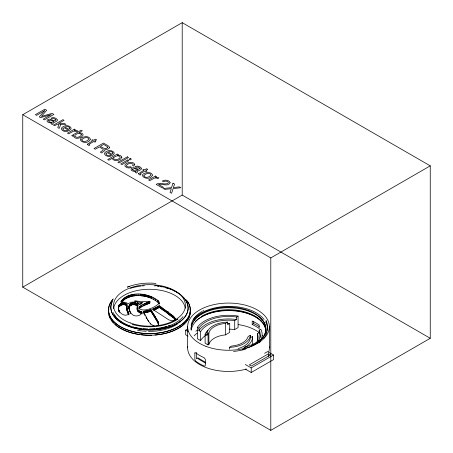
<?xml version="1.0" encoding="UTF-8"?>
<svg xmlns="http://www.w3.org/2000/svg" width="453" height="453" viewBox="0 0 453 453"><rect width="100%" height="100%" fill="white"/><g stroke="black" fill="none" stroke-linecap="round" stroke-linejoin="round"><path stroke-width="0.68" d="M129.037 305.917L128.986 308.969C128.425 304.229 135.243 303.278 137.695 306.528L137.695 304.914C130.073 298.221 125.889 309.195 131.936 314.133C134.326 317.36 142.016 316.149 141.783 311.862C140.028 311.256 137.74 310.498 137.248 308.47C136.529 307.208 138.533 305.877 137.695 304.914M118.397 306.636C117.497 312.106 124.275 317.729 128.929 313.997C127.837 311.041 126.177 307.955 126.953 304.665C124.609 300.99 117.253 303.816 118.397 308.244L118.426 306.171M159.218 304.184L159.252 302.111C150.424 292.785 128.828 289.846 120.725 301.936L125.424 302.293L128.318 303.753L130.968 302.236L133.533 302.038L139.479 304.399L142.938 302.57L137.757 302.106L134.768 301.064L134.768 302.678L137.757 303.714L141.228 304.122M141.846 311.953L141.885 313.697L138.867 312.191L137.689 311.143L137.18 309.609L137.355 306.709M154.337 325.934C148.188 324.144 146.512 316.29 143.239 311.409L150.962 309.875L158.51 322.445L158.386 324.852L156.783 325.849M191.325 324.591L191.211 325.367A37.361 21.568 0 0 1 202.083 311.421M128.59 312.927L128.59 314.535C127.061 311.93 126.647 308.872 126.823 305.99C124.513 303.255 119.677 304.841 118.426 307.785M134.768 301.064L135.702 300.86L141.042 301.732L149.875 301.375L143.097 304.354L139.926 306.347L138.822 308.187C143.227 312.921 155.668 307.315 159.218 303.114M138.986 307.44L138.986 309.054L139.926 307.955L143.097 305.968L149.592 303.25L149.841 301.347M159.252 303.72C150.651 294.648 130.645 291.828 121.71 302.157L121.71 300.543M152.899 308.867L153.029 309.552L168.856 319.897L171.908 320.758L174.094 320.52L175.215 319.614L174.988 318.091L173.601 316.432L159.45 305.905L152.899 308.867L152.899 309.937M180.062 322.077L180.764 321.488M177.044 319.71L177.955 319.065A37.01 21.365 0 0 1 135.373 325.175L132.083 324.314M153.782 308.64L153.782 310.248L159.45 307.513L167.502 313.306L168.114 313.131M22.752 114.711L182.208 22.65L430.248 165.855L430.248 338.289L270.792 430.35L22.752 287.145L22.752 114.711L270.792 257.916L430.248 165.855M22.752 287.145L182.208 195.084L430.248 338.289M188.057 336.149L185.685 334.778L185.685 330.175L187.497 329.127M195.838 331.16L197.65 330.112M205.124 334.229L206.93 335.271L206.93 332.74L208.074 333.402L208.873 332.938A19.87 11.472 0 0 1 225.413 323.391L227.61 322.123L227.61 324.654L229.711 323.442L229.711 332.417L225.413 334.897A19.87 11.472 0 0 0 208.873 344.444L208.074 344.909L205.124 343.204L205.124 334.229A23.958 13.833 0 0 1 207.853 330.243M205.515 335.469A29.592 17.084 0 0 0 200.577 340.577L197.412 338.753L197.412 327.247L198.929 328.125A31.71 18.307 0 0 1 236.472 317.009L238.074 316.081L238.074 327.587L234.716 329.529A29.592 17.084 0 0 0 229.331 329.155M198.929 328.125L198.929 330.656L200.577 331.602A29.592 17.084 0 0 1 234.716 320.554L236.472 319.541L236.472 317.009M252.196 324.501A38.754 22.373 0 0 1 259.173 328.527L259.173 325.073A38.754 22.373 0 0 0 252.196 321.047L252.196 324.501L253.703 323.629A40.866 23.596 0 0 1 259.093 326.562M205.226 362.134L197.904 357.91L196.409 358.77L196.37 352.411M229.399 349.223L229.399 347.326L231.596 346.058A19.87 11.472 0 0 0 248.131 336.511L250.328 335.243L250.328 337.774A21.84 12.61 0 0 1 238.091 348.589M258.295 340.996A31.71 18.307 0 0 0 259.19 330.124L260.792 329.201A33.681 19.445 0 0 1 261.715 337.961M250.328 337.774L252.429 336.562L252.429 344.846M256.885 342.094A29.592 17.084 0 0 0 257.434 333.668L259.19 332.655L259.19 330.124M264.592 353.329L267.604 351.59L273.533 355.01L273.533 359.614L251.217 372.502L245.288 369.076M268.476 353.799L249.32 364.858L251.313 366.007L270.469 354.948L268.476 353.799L268.476 356.426M245.288 364.472L251.217 367.898L273.533 355.01M202.938 310.922L203.816 310.441M129.428 286.353L127.469 287.089L129.428 286.353A38.63 22.305 0 0 1 154.06 283.272L155.934 283.448M168.114 311.522L167.502 311.692C167.4 315.809 173.963 316.251 175.181 320.107L175.181 318.493M143.901 312.836L150.934 311.46L156.981 321.143L158.714 325.141M244.076 347.292L245.809 346.811A38.941 22.48 0 0 0 266.624 322.089L266.081 320.781L266.624 322.089M133.171 324.603L134.23 324.886M185.685 330.175L188.057 331.545M205.515 363.102L198.856 359.263A1.41 0.815 60 0 1 197.904 357.91M167.582 311.76L167.655 313.431M149.875 302.989L149.807 301.319M118.431 309.642L118.488 310.09L118.488 308.482M146.976 302.536L147.01 304.139M130.628 303.652L130.662 305.254M150.906 309.829L150.934 311.46L150.855 309.795M270.792 257.916L270.792 430.35M269.371 326.67L269.371 347.842M257.434 333.668L257.434 341.953M253.703 321.556L253.703 323.629M251.217 367.898L251.217 372.502M234.716 320.554L234.716 329.529M225.413 323.391L225.413 334.897M208.873 332.938L208.873 344.444M208.074 333.402L208.074 344.909M200.577 331.602L200.577 340.577M187.633 326.67L187.633 347.842M182.208 22.65L182.208 195.084M175.3 318.901L175.3 319.977M174.988 318.091L174.988 319.705M174.643 317.542L174.643 319.15M174.167 316.975L174.167 318.584M173.601 316.432L173.601 318.046M173.284 316.171L173.284 317.785M173.063 316.001L173.063 317.615M172.831 315.837L172.831 317.445M172.451 315.543L172.451 317.151M172.066 315.18L172.066 316.789M171.693 314.807L171.693 316.421M171.562 314.682L171.517 316.262M171.121 314.388L171.121 315.996M170.532 314.003L170.532 315.616M170.005 313.601L170.005 315.214M169.586 313.216L169.586 314.829M169.094 312.904L169.094 314.512M168.646 312.593L168.646 314.201M168.42 312.349L168.42 313.957M168.227 312.191L168.227 313.799M168.012 312.049L168.012 313.663M167.882 311.97L167.882 313.578M167.808 311.924L167.808 313.533M167.689 311.845L167.74 313.487M167.134 311.347L167.134 312.961M166.325 310.741L166.325 312.349M165.453 310.158L165.453 311.766M164.575 309.558L164.575 311.166M163.669 308.94L163.669 310.554M162.808 308.312L162.808 309.926M162.168 307.774L162.168 309.388M161.642 307.44L161.642 309.048M161.132 307.106L161.132 308.72M160.741 306.743L160.741 308.357M160.322 306.432L160.322 308.046M159.858 306.149L159.858 307.763M159.45 305.905L159.45 307.513M159.15 305.826L159.15 307.434M158.867 305.894L158.867 307.502M158.709 301.126L158.709 302.734M158.714 323.527L158.709 325.226M158.675 323.04L158.663 325.061M158.539 306.098L158.539 307.712M158.51 322.445L158.51 324.059M158.312 300.713L158.312 302.321M158.25 321.862L158.25 323.47M158.131 306.364L158.131 307.978M157.882 300.305L157.882 301.919M157.95 321.279L157.95 322.893M157.706 306.63L157.706 308.238M157.633 320.696L157.633 322.31M157.446 299.903L157.446 301.517M157.367 306.845L157.367 308.453M157.31 320.112L157.31 321.726M157.174 306.97L157.174 308.584M156.981 307.1L156.981 308.708M156.981 319.535L156.981 321.143M156.823 307.196L156.823 308.804M156.755 307.236L156.755 308.844M156.687 307.276L156.687 308.884M156.647 318.946L156.647 320.56M156.427 307.411L156.427 309.02M156.296 318.351L156.296 319.96M155.94 317.751L155.94 319.365M155.798 298.742L155.798 300.356M155.668 307.802L155.668 309.41M155.583 317.157L155.583 318.77M155.243 316.602L155.243 318.21M154.898 308.182L154.898 309.795M154.909 316.064L154.909 317.672M154.575 315.526L154.575 317.14M154.207 308.499L154.207 310.112M154.252 314.988L154.252 316.602M153.963 314.484L153.963 316.092M153.861 297.751L153.861 299.359M153.68 313.974L153.68 315.582M153.391 313.47L153.391 315.078M153.324 308.753L153.324 309.829M153.063 312.944L153.063 314.558M152.65 312.355L152.65 313.969M152.225 311.772L152.225 313.38M151.891 296.777L151.891 298.385M151.795 311.183L151.795 312.796M151.523 310.792L151.523 312.4M151.37 310.548L151.37 312.157M151.177 296.472L151.177 298.085M151.228 310.305L151.228 311.913M151.092 310.056L151.092 311.67M151.059 311.602L150.985 309.903L150.962 311.488M150.809 309.773L150.809 311.381M150.662 309.727L150.662 311.336M150.447 309.71L150.447 311.319M150.396 296.239L150.396 297.853M150.226 323.278L150.226 324.348M150.203 309.744L150.203 311.353M149.926 309.824L149.926 311.438M149.722 301.545L149.722 303.153M149.603 296.019L149.603 297.627M149.592 301.641L149.592 303.25M149.377 310.011L149.377 311.624M149.184 301.794L149.184 303.408M148.811 295.764L148.811 297.378M148.822 310.192L148.822 311.8M148.425 320.594L148.425 321.664M148.363 302.077L148.363 303.686M148.261 310.362L148.261 311.975M148.018 295.515L148.018 297.128M147.82 310.492L147.82 312.1M147.627 310.543L147.627 312.157M147.542 302.349L147.542 303.963M147.519 319.155L147.519 320.226M147.435 310.594L147.435 312.208M147.214 295.288L147.214 296.896M147.242 310.645L147.242 312.259M146.755 302.638L146.755 304.246M146.761 310.758L146.761 312.372M146.591 317.644L146.591 318.714M146.455 295.101L146.455 296.715M146.155 302.915L146.155 304.529M146.194 316.953L146.194 318.023M146.098 310.888L146.098 312.502M145.685 294.943L145.685 296.551M145.543 303.193L145.543 304.801M145.424 311.001L145.424 312.615M144.909 294.79L144.909 296.404M144.745 311.109L144.745 312.723M144.79 314.41L144.79 315.486M144.586 303.584L144.586 305.197M144.314 311.177L144.314 312.785M144.145 294.654L144.145 296.262M143.901 311.222L143.935 313.957M143.493 311.262L143.471 312.983M143.386 294.529L143.386 296.137M143.097 304.354L143.097 305.968M142.616 294.416L142.616 296.024M141.959 294.331L141.959 295.945M141.914 312.225L141.936 313.969M141.744 305.203L141.744 306.811M141.727 311.828L141.783 313.476M141.664 311.806L141.664 313.414M141.313 294.269L141.313 295.883M141.228 302.513L141.228 303.584M141.121 311.692L141.121 313.3M140.69 305.866L140.69 307.474M140.662 294.212L140.662 295.82M140.583 311.477L140.583 313.085M140.294 306.098L140.294 307.712M140.096 311.217L140.096 312.83M139.926 306.347L139.926 307.955M139.62 310.956L139.62 312.57M139.518 306.732L139.518 308.346M138.884 294.11L138.884 295.718M138.867 310.582L138.867 312.191M138.176 310.084L138.176 311.698M137.876 305.067L137.876 306.681M137.757 302.106L137.757 303.714M137.689 309.535L137.689 311.143M137.378 308.929L137.378 310.543M137.372 304.671L137.372 306.279M137.202 307.344L137.265 310.175M137.18 307.995L137.18 309.609M137.066 304.41L137.066 306.024M136.953 294.127L136.953 295.741M136.772 304.15L136.772 305.758M136.478 303.889L136.478 305.498M136.353 303.782L136.393 305.43M136.257 303.725L136.308 305.362M135.617 303.493L135.617 305.101M135.022 294.224L135.022 295.837M134.666 303.21L134.666 304.818M134.116 294.303L134.116 295.917M133.663 303.034L133.663 304.643M133.38 294.416L133.38 296.03M132.661 294.552L132.661 296.166M132.593 303.023L132.593 304.631M131.976 303.108L131.976 304.716M131.812 294.727L131.812 296.341M131.88 303.136L131.88 304.744M131.795 303.17L131.795 304.784M131.704 303.21L131.704 304.824M131.568 303.272L131.568 304.88M131.336 303.368L131.336 304.977M131.104 303.465L131.104 305.073M130.951 294.931L130.951 296.539M130.872 303.561L130.872 305.169M130.719 312.61L130.719 313.68M130.385 303.906L130.385 305.515M130.311 311.749L130.311 312.825M130.141 304.156L130.141 305.769M130.096 295.141L130.096 296.749M129.909 304.41L129.909 306.024M129.875 310.775L129.875 311.851M129.643 295.254L129.643 296.862M129.688 304.671L129.688 306.285M129.513 304.909L129.513 306.517M129.513 309.784L129.513 310.854M129.354 305.141L129.354 306.755M129.292 295.362L129.292 296.97M129.354 309.206L129.354 310.815M129.224 305.379L129.224 306.992M129.116 305.622L129.116 307.23M129.088 307.978L129.088 309.048M128.958 295.481L128.958 297.089M128.969 306.239L128.929 308.499M128.867 313.533L128.867 314.603M128.743 313.255L128.743 314.869M128.425 295.713L128.425 297.321M128.437 312.593L128.437 314.201M128.284 312.259L128.284 313.872M128.137 311.924L128.137 313.538M127.961 311.517L127.961 313.131M127.854 295.973L127.854 297.587M127.769 311.052L127.769 312.666M127.57 310.588L127.57 312.202M127.389 310.124L127.389 311.738M127.259 296.228L127.259 297.836M127.214 309.659L127.214 311.268M127.1 309.173L127.134 311.001M127.033 308.493L127.078 310.56M126.902 304.524L126.902 307.066M126.965 308.119L126.965 309.727M126.823 304.382L126.885 309.354M126.721 304.252L126.721 305.86M126.778 306.228L126.761 308.601M126.364 303.912L126.364 305.526M126.268 296.624L126.268 298.238M125.866 303.55L125.866 305.163M125.283 297.145L125.283 298.759M125.277 303.255L125.277 304.869M124.586 303.046L124.586 304.654M124.405 297.723L124.405 299.337M123.794 298.216L123.794 299.824M123.788 302.932L123.788 304.546M123.437 302.932L123.437 304.541M123.318 298.691L123.318 300.305M123.086 302.966L123.086 304.58M122.859 299.178L122.859 300.792M122.735 303.034L122.735 304.643M122.559 299.49L122.559 301.103M122.378 303.114L122.378 304.727M122.327 299.739L122.327 301.353M122.112 299.994L122.112 301.607M121.999 303.221L121.999 304.829M121.557 303.374L121.557 304.988M121.228 301.222L121.228 302.298M121.166 303.561L121.166 305.169M120.809 303.759L120.809 305.373M120.464 303.969L120.464 305.582M120.221 304.127L120.221 305.735M120.079 304.212L120.079 305.826M119.932 304.303L119.932 305.911M119.796 304.393L119.796 306.002M119.654 304.484L119.654 306.092M119.439 311.494L119.439 312.57M119.32 304.733L119.32 306.347M119.094 310.588L119.094 311.658M119.031 310.356L119.031 311.426M118.969 305.067L118.969 306.675M118.929 310.033L118.929 311.647M118.697 305.418L118.697 307.026M118.68 309.257L118.68 310.333M118.516 305.786L118.516 307.394M118.567 308.867L118.567 309.943M194.161 335.86A38.754 22.373 0 0 1 197.117 333.108M238.363 324.591A38.754 22.373 0 0 1 259.337 332.678M262.406 335.39A38.754 22.373 0 0 1 263.153 336.211M195.611 321.143A38.754 22.373 0 0 1 197.423 319.608M198.408 318.878A38.754 22.373 0 0 1 258.72 318.969M260.169 320.078A38.754 22.373 0 0 1 261.5 321.239M191.296 329.818A37.373 21.574 0 0 1 228.505 310.271A37.373 21.574 0 0 1 265.707 329.818M265.617 321.817A38.941 22.65 -0.7 0 1 267.304 330.582M267.089 331.709A38.941 22.65 -0.7 0 1 263.776 338.283M260.464 341.658A38.941 22.65 -0.7 0 1 258.856 342.915M245.617 349.184A38.941 22.65 -0.7 0 1 233.533 351.398M193.618 319.212A38.941 22.65 -0.7 0 1 229.354 306.33A38.941 22.65 -0.7 0 1 264.116 319.518M191.189 330.01A37.367 21.206 0.1 0 1 233.142 307.932A37.367 21.206 0.1 0 1 264.19 335.305M263.578 336.336A37.367 21.206 0.1 0 1 262.865 337.349M262.066 338.34A37.367 21.206 0.1 0 1 261.177 339.308M260.203 340.248A37.367 21.206 0.1 0 1 258 342.032M257.604 342.315A37.367 21.206 0.1 0 1 256.789 342.87M255.498 343.674A37.367 21.206 0.1 0 1 251.234 345.837M202.083 316.024A37.361 21.568 0 0 1 241.387 311.024A37.361 21.568 0 0 1 265.741 329.524M191.183 329.948A37.367 21.914 0.3 0 1 244.643 309.257A37.367 21.914 0.3 0 1 250.441 346.788M249.909 347.004A37.367 21.914 0.3 0 1 247.723 347.83M247.162 348.023A37.367 21.914 0.3 0 1 246.019 348.391M245.441 348.561A37.367 21.914 0.3 0 1 244.269 348.895M243.674 349.048A37.367 21.914 0.3 0 1 242.474 349.348M269.337 346.89A40.866 23.596 0 0 1 268.703 352.094M246.392 369.059A40.866 23.596 0 0 1 187.712 346.42M198.929 330.656A31.71 18.307 0 0 1 236.472 319.541M259.19 332.655A31.71 18.307 0 0 1 260.209 337.519M197.412 327.247A33.681 19.445 0 0 1 238.074 316.081M250.328 335.243A21.84 12.61 0 0 1 229.399 347.326M206.93 332.74A21.84 12.61 0 0 1 227.61 322.123M252.429 336.562A23.958 13.833 0 0 1 244.11 347.751M227.848 323.431A23.958 13.833 0 0 1 229.711 323.442M206.93 335.271A21.84 12.61 0 0 1 207.281 334.274M170.113 325.124A37.016 21.183 -0.7 0 1 168.374 325.769M166.449 326.398A37.016 21.183 -0.7 0 1 165.356 326.715M164.937 326.834A37.016 21.183 -0.7 0 1 163.697 327.157M163.131 327.293A37.016 21.183 -0.7 0 1 160.832 327.785M160.305 327.881A37.016 21.183 -0.7 0 1 159.252 328.063M158.522 328.182A37.016 21.183 -0.7 0 1 156.047 328.51M154.96 328.623A37.016 21.183 -0.7 0 1 149.541 328.901M147.729 328.895A37.016 21.183 -0.7 0 1 142.927 328.623M141.415 328.465A37.016 21.183 -0.7 0 1 139.399 328.187M138.239 328A37.016 21.183 -0.7 0 1 135.402 327.428M133.743 327.026A37.016 21.183 -0.7 0 1 132.661 326.732M130.543 326.081A37.016 21.183 -0.7 0 1 116.953 318.108M116.087 317.145A37.016 21.183 -0.7 0 1 114.632 315.158M184.988 299.308A38.635 22.123 0.7 0 1 152.168 329.812A38.635 22.123 0.7 0 1 112.191 301.619M130.345 288.34A38.635 22.123 0.7 0 1 141.081 286.058M142.208 285.934A38.635 22.123 0.7 0 1 144.473 285.741M154.213 285.803A38.635 22.123 0.7 0 1 155.351 285.905M157.616 286.16A38.635 22.123 0.7 0 1 158.737 286.319M160.407 286.59A38.635 22.123 0.7 0 1 162.061 286.908M165.294 287.666A38.635 22.123 0.7 0 1 168.414 288.595M169.926 289.122A38.635 22.123 0.7 0 1 171.398 289.688M172.836 290.294A38.635 22.123 0.7 0 1 175.566 291.619M176.002 291.857A38.635 22.123 0.7 0 1 178.89 293.618M183.369 297.383A38.635 22.123 0.7 0 1 184.218 298.334M177.955 323.663A37.01 21.365 0 0 1 151.223 331.364M150.662 331.375A37.01 21.365 0 0 1 148.425 331.381M146.194 331.302A37.01 21.365 0 0 1 141.772 330.922M141.228 330.849A37.01 21.365 0 0 1 137.463 330.231M183.006 316.664A37.016 21.631 -0.6 0 1 145.419 329.263A37.016 21.631 -0.6 0 1 113.335 312.655M155.351 285.639A38.635 22.384 0.8 0 1 187.389 312.344A38.635 22.384 0.8 0 1 140.572 329.41A38.635 22.384 0.8 0 1 112.27 301.341M113.629 308.544A35.934 20.747 0 0 1 149.184 289.274A35.934 20.747 0 0 1 185.271 308.21M190.113 309.144A40.866 23.596 0 0 1 149.507 335.226A40.866 23.596 0 0 1 108.828 309.184M186.37 299.875A40.866 23.596 0 0 1 149.099 333.612A40.866 23.596 0 0 1 112.91 299.484M190.288 311.766A40.912 23.618 0 0 1 189.875 314.965M189.292 316.794A40.912 23.618 0 0 1 187.485 320.214M186.732 321.251A40.912 23.618 0 0 1 185.9 322.264M184.977 323.255A40.912 23.618 0 0 1 154.983 335.016M151.636 335.203A40.912 23.618 0 0 1 141.285 334.773M139.881 334.597A40.912 23.618 0 0 1 114.932 324.365M113.556 323.029A40.912 23.618 0 0 1 111.025 319.841M110.328 318.663A40.912 23.618 0 0 1 108.867 314.914M108.607 313.544A40.912 23.618 0 0 1 108.743 308.889M187.729 301.789A40.912 23.618 0 0 1 146.602 333.572A40.912 23.618 0 0 1 113.307 298.867M134.756 164.496L133.686 166.126L132.565 165.475L133.154 164.598L132.989 164.139C131.059 162.378 127.769 163.556 126.404 165.458A2.005 1.155 0 0 0 126.676 166.381L128.646 167.066L130.436 166.704L131.557 167.355L130.034 167.842A3.335 1.925 0 0 1 127.905 167.876C118.952 165.283 132.689 159.037 134.756 164.496M87.265 144.241L88.935 145.555L89.847 145.028L89.043 144.507L89.281 144.088L93.771 141.5L94.87 142.134L95.809 141.585L94.711 140.951L96.631 139.847L95.464 139.173L93.544 140.277L92.616 139.739L91.67 140.288L92.599 140.826L87.265 144.241M138.414 173.771L140.09 175.09L141.002 174.564L140.198 174.043L140.436 173.624L144.926 171.03L146.019 171.664L146.965 171.121L145.866 170.487L147.786 169.377L146.619 168.703L144.7 169.813L143.765 169.275L142.825 169.818L143.754 170.356L138.414 173.771M62.859 128.895C63.069 130.623 65.594 130.809 66.942 130.368L68.075 131.025C64.575 133.04 57.673 128.743 63.89 126.37C66.88 123.912 74.858 127.899 69.083 130.555L64.049 127.644L62.859 128.895M105.979 153.794C106.183 155.515 108.709 155.702 110.056 155.26L111.195 155.917C107.689 157.933 100.787 153.635 107.004 151.262C109.994 148.805 117.973 152.791 112.202 155.447L107.163 152.536L105.979 153.794M194.869 353.08L194.869 359.512L195.685 361.098A40.866 23.596 0 0 0 204.15 365.984L204.966 365.99L205.294 365.531L205.317 359.331L204.15 357.7A40.866 23.596 0 0 1 195.685 352.813L195.09 352.677L194.869 353.08M55.912 119.796L55.878 120.175C53.341 122.016 50.045 117.327 47.338 119.943C45.702 122.106 49.921 123.114 51.466 122.871L51.03 123.358L51.478 124.099L52.389 124.496L53.239 123.997C50.753 122.837 57.384 121.942 57.548 120.141L57.486 119.802C56.132 117.859 53.171 116.936 51.047 118.165L52.123 118.788L54.077 118.567L55.912 119.796M139.954 168.312L139.92 168.697C137.384 170.538 134.088 165.843 131.381 168.465C129.739 170.628 133.963 171.636 135.509 171.393L135.073 171.874L135.521 172.621L136.432 173.012L137.282 172.519C134.796 171.359 141.427 170.464 141.591 168.663L141.529 168.323C140.175 166.381 137.214 165.458 135.09 166.687L136.166 167.31L138.12 167.089L139.954 168.312M81.8 139.734L81.761 140.079C83.216 142.672 87.689 141.37 88.794 139.088L88.426 138.329L87.389 137.718A2.225 1.285 0 0 0 85.583 137.553L83.154 138.397L81.8 139.734M143.924 175.6L143.878 175.94C145.334 178.539 149.807 177.236 150.911 174.949L150.549 174.19L149.507 173.584A2.225 1.285 0 0 0 147.701 173.414L145.271 174.263L143.924 175.6M109.53 147.344L109.077 148.369L107.554 149.241L104.83 149.382L104.807 150.606L102.265 152.338L101.885 153.035L100.317 152.129L103.069 150.186L103.256 149.354L99.377 146.914L95.328 149.247L94.054 148.51L103.482 143.069L108.754 146.2L109.53 147.344M81.495 134.768C80.606 137.066 76.415 138.408 74.768 136.121L74.745 135.702C75.894 133.556 80.107 132.321 81.495 134.768M73.669 135.73C74.932 142.706 90.243 133.488 78.89 132.78L82.31 130.804L81.189 130.158L71.721 135.623L72.791 136.234L73.669 135.73M90.334 139.218C87.157 146.925 72.82 138.601 85.583 136.642A4.015 2.316 0 0 1 88.205 137.044L89.558 137.808L90.334 139.218M152.451 175.084C149.28 182.791 134.937 174.462 147.701 172.502A4.015 2.316 0 0 1 150.322 172.904L151.676 173.675L152.451 175.084M48.596 120.674L48.528 121.025C49.705 122.723 52.486 122.593 53.998 121.347L50.447 120.113L48.596 120.674M132.638 169.196L132.57 169.547C133.748 171.245 136.529 171.115 138.04 169.869L134.49 168.635L132.638 169.196M69.779 128.086L68.816 129.337L64.994 127.134C66.444 126.387 69.094 126.268 69.779 128.086M112.893 152.978L111.931 154.23L108.114 152.027C109.558 151.279 112.208 151.16 112.893 152.978M107.735 147.27C106.178 150.181 102.202 147.542 100.441 146.296L103.663 144.439L107.321 146.608L107.735 147.27M170.152 182.78C167.967 187.168 162.129 183.289 158.533 184.479L163.556 187.378L162.463 188.006L156.149 184.365C159.886 181.619 164.654 185.543 168.25 183.103L168.233 182.049L167.027 181.279L165.09 181.132L163.482 181.749L162.31 181.07C164.66 179.535 169.218 179.773 170.152 182.78M121.846 157.463C120.368 160.617 114.751 161.891 112.412 158.986L112.389 158.205L108.879 160.237L107.718 159.569L117.304 154.031L118.431 154.683L117.52 155.209C119.122 155.062 121.71 155.475 121.846 157.463M172.967 183.182L171.534 187.661L163.323 188.505L164.864 189.394L171.353 188.663L170.017 192.372L171.602 193.284L173.12 188.578L180.883 187.752L179.36 186.874L173.363 187.576L174.564 184.105L172.967 183.182M60.747 124.315L59.224 128.403L57.746 127.553L59.071 124.309L57.214 124.264L54.632 125.753L53.522 125.113L62.956 119.666L64.066 120.311L58.59 123.471L64.473 123.493L65.951 124.349L60.747 124.315M113.652 157.701L113.488 158.527C115.175 160.702 118.98 159.462 120.215 157.395L120.204 156.976C118.612 154.796 115.198 156.059 113.652 157.701M44.547 110.747L39.303 116.902L40.566 117.633L51.212 114.592L43.233 119.173L44.445 119.869L53.879 114.428L52.067 113.38L41.404 116.432L46.665 110.266L44.836 109.207L35.408 114.654L36.625 115.356L44.547 110.747M74.343 129.196L67.469 133.165L68.624 133.828L73.386 131.217L75.334 131.155L76.591 131.755L77.808 131.053L76.699 130.521L74.252 130.515L75.441 129.824L74.343 129.196M127.327 156.834L117.893 162.276L119.054 162.944L128.482 157.497L127.327 156.834M127.627 159.994L120.787 163.946L121.959 164.626L128.805 160.673L127.627 159.994M130.215 158.499L128.907 159.258L130.079 159.932L131.393 159.179L130.215 158.499M155.464 176.03L148.59 180L149.745 180.662L154.507 178.052L156.455 177.989L157.712 178.595L158.929 177.887L157.82 177.355L155.373 177.35L156.562 176.664L155.464 176.03M205.968 346.352A40.866 23.596 0 0 0 269.297 328.097A40.866 23.596 0 0 0 210.243 305.56A40.866 23.596 0 0 0 205.968 346.352M130.288 322.961A35.934 20.747 0 0 0 185.385 306.239A35.934 20.747 0 0 0 132.752 287.055A35.934 20.747 0 0 0 130.288 322.961"/></g></svg>
